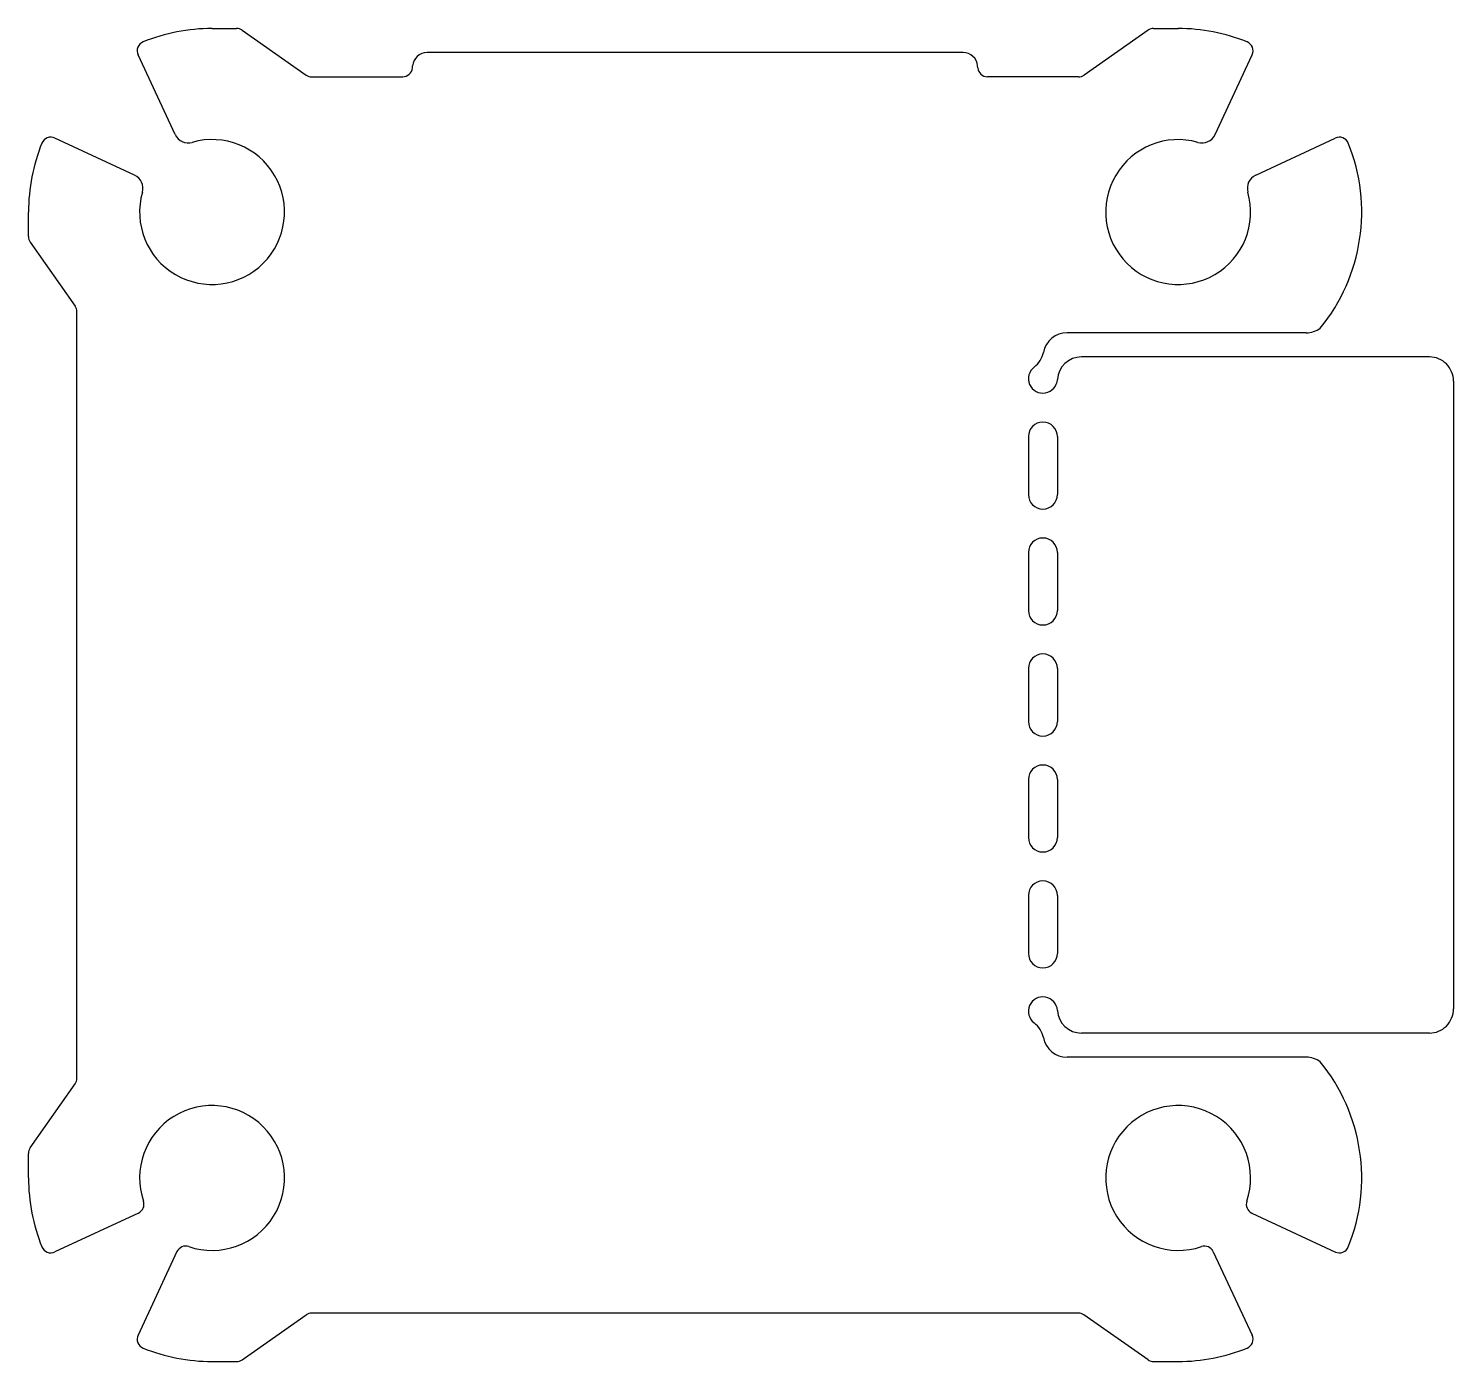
# Model space of a CAD drawing. Extents: x 49.3 to 78.8, y -125.2 to -97.6.
import ezdxf

# ---------------------------------------------------------------- set-up
doc = ezdxf.new("R2010")
doc.units = 0
doc.layers.add('BLACK', color=7, linetype='CONTINUOUS')

msp = doc.modelspace()

# ---------------------------------------------------------------- linework, layer by layer
at = {"layer": 'BLACK', "linetype": 'CONTINUOUS'}
for p, q in [((53.079752, -97.646772), (53.588543, -97.646772)), ((53.703263, -97.682943), (55.028095, -98.610601)), ((72.45624, -97.682945), (71.131355, -98.61064)), ((72.570961, -97.646772), (73.079753, -97.646772)), ((52.316169, -99.842017), (51.547817, -98.194279)), ((68.629853, -98.146772), (57.529675, -98.146772)), ((57.529675, -98.146773), (57.529675, -98.146772)), ((73.843323, -99.842047), (74.613268, -98.190893)), ((57.227004, -98.464203), (57.230817, -98.420622)), ((68.932502, -98.464203), (68.92838, -98.417089)), ((55.142816, -98.646772), (57.027764, -98.646772)), ((71.016753, -98.646772), (69.131753, -98.646772)), ((49.82726, -99.914835), (49.82726, -99.914836)), ((51.474997, -100.683187), (49.82726, -99.914836)), ((74.68451, -100.683187), (76.332204, -99.914856)), ((49.279753, -101.95556), (49.279753, -101.446771)), ((49.315924, -102.070282), (50.243582, -103.395114)), ((50.279753, -119.383709), (50.279753, -103.509836)), ((70.779753, -103.946773), (70.779753, -103.946772)), ((75.728353, -103.946772), (70.779753, -103.946772)), ((78.279753, -104.446772), (71.078213, -104.446772)), ((78.779753, -104.946772), (78.779753, -117.946772)), ((69.979753, -106.096772), (69.979753, -107.296772)), ((70.579753, -106.096772), (70.579753, -107.296772)), ((69.979753, -108.496772), (69.979753, -109.696772)), ((70.579753, -108.496772), (70.579753, -109.696772)), ((69.979753, -110.896772), (69.979753, -111.996772)), ((70.579753, -110.896772), (70.579753, -111.996772)), ((69.979753, -113.196772), (69.979753, -114.396772)), ((70.579753, -113.196772), (70.579753, -114.396772)), ((69.979753, -115.596772), (69.979753, -116.796772)), ((70.579753, -115.596772), (70.579753, -116.796772)), ((78.279753, -118.446772), (71.078153, -118.446772)), ((75.728253, -118.946772), (70.779753, -118.946772)), ((49.315924, -120.823263), (50.243582, -119.49843)), ((49.279753, -121.446773), (49.279753, -120.937982)), ((51.554145, -122.173449), (49.82726, -122.978708)), ((74.605285, -122.173414), (76.335632, -122.980287)), ((52.353076, -122.97238), (51.547817, -124.699265)), ((73.807556, -122.974794), (74.611669, -124.699223)), ((53.703263, -125.210601), (55.028095, -124.282943)), ((71.016553, -124.246772), (55.142817, -124.246772)), ((72.45624, -125.210599), (71.128589, -124.280968)), ((51.547816, -124.699265), (51.547817, -124.699265)), ((53.079752, -125.246772), (53.588541, -125.246772)), ((72.570953, -125.246772), (73.079753, -125.246772)), ((73.079753, -125.246771), (73.079753, -125.246772))]:
    msp.add_line(p, q, dxfattribs=at)
at = {"layer": 'BLACK'}
for centre, radius, start, end in [((51.7291, -98.1098), 0.200001, -247.9631409, -155.0141895), ((53.0798, -101.4468), 3.800043, 90.0007237, 112.0363933), ((53.5885, -97.8468), 0.200028, 54.9931743, 89.9876831), ((72.571, -97.8468), 0.200046, 90.0111711, 125.0064505), ((73.0798, -101.4468), 3.800028, 67.9649204, 90.0007087), ((74.4305, -98.1098), 0.200014, -23.926557, 67.9881009), ((57.5297, -98.4468), 0.300027, 90.0047742, 174.9944591), ((68.6299, -98.4468), 0.300028, 5.684554, 90.0089755), ((57.0278, -98.4468), 0.199963, -90.0103147, -4.9928378), ((69.1318, -98.4467), 0.200072, -174.9809752, -90.0134597), ((55.1428, -98.4468), 0.199972, -125.0024186, -89.9954157), ((71.0168, -98.447), 0.199752, -90.0134799, -55.0063349), ((49.7427, -100.0961), 0.199967, 64.9909804, 157.9594793), ((53.07975, -101.44677), 1.499997, -195.8525065, 105.8524594), ((52.5881, -99.7152), 0.300018, -154.997665, -74.1563071), ((73.0798, -101.4468), 1.499963, -285.8505296, 15.854068), ((73.5715, -99.7153), 0.299921, -105.8661817, -24.9989358), ((76.4168, -100.0961), 0.200015, 22.0398756, 115.0209084), ((53.0797, -101.4468), 3.799947, 157.963414, 179.9995627), ((73.07975, -101.44677), 3.800002, -39.2514828, 22.0358499), ((51.3482, -100.9551), 0.300024, -15.8481744, 64.9996736), ((74.8113, -100.9551), 0.299999, -245.0008852, -164.1515127), ((49.4798, -101.9556), 0.200018, -180.0114565, -145.0153015), ((50.0797, -103.5098), 0.200025, -0.0103105, 34.9846518), ((70.7798, -104.4468), 0.500051, 90.0053855, 169.1366823), ((75.7283, -103.4469), 0.499886, -89.9939251, -53.9635172), ((69.7978, -104.2584), 0.499858, -52.9513627, -10.8575252), ((70.2798, -104.8968), 0.299951, -232.9390339, -3.5785506), ((71.0782, -104.9468), 0.500013, 89.9985104, 176.4135586), ((78.2798, -104.9468), 0.500028, 0.0032089, 90.0053855), ((70.279753, -106.096772), 0.3, 0, 180), ((70.279753, -107.296772), 0.3, -180, 0), ((70.279753, -108.496772), 0.3, 0, 180), ((70.279753, -109.696772), 0.3, -180, 0), ((70.279753, -110.896772), 0.3, 0, 180), ((70.279753, -111.996772), 0.3, -180, 0), ((70.279753, -113.196772), 0.3, 0, 180), ((70.279753, -114.396772), 0.3, -180, 0), ((70.279753, -115.596772), 0.3, 0, 180), ((70.279753, -116.796772), 0.3, -180, 0), ((70.2798, -117.9968), 0.300006, -356.4107734, -127.0674116), ((71.0781, -117.9468), 0.499972, -176.4192474, -89.9939263), ((78.2798, -117.9468), 0.499953, -90.0053861, 0.0032089), ((69.7975, -118.6353), 0.500179, 10.8686018, 52.9347015), ((70.7798, -118.4468), 0.499972, -169.1429839, -90.0053861), ((75.7282, -119.447), 0.500228, 53.9782434, 89.9939294), ((73.0798, -121.4468), 3.799982, -22.0357694, 39.2522634), ((50.0797, -119.3837), 0.200053, -34.9949766, -0.0025776), ((53.0798, -121.4468), 1.500036, -468.71533, -161.2883024), ((73.0798, -121.4468), 1.499959, -378.7128495, -71.2880707), ((49.4798, -120.938), 0.200047, 145.0023955, 179.9948446), ((53.0797, -121.4468), 3.79994, -180.0004071, -157.9641967), ((51.4696, -121.9922), 0.200025, -64.9929369, 18.7146653), ((74.6898, -121.9922), 0.199953, -198.7244124, -115.0035122), ((49.7427, -122.7974), 0.200057, -157.9477944, -64.9961867), ((52.5343, -123.0569), 0.199964, 71.2762538, 154.9964005), ((73.6251, -123.057), 0.20007, 24.2540632, 108.6858036), ((76.4168, -122.7975), 0.199951, -113.9439891, -22.0250015), ((55.1428, -124.4468), 0.200016, 89.9951305, 124.993217), ((71.0166, -124.4474), 0.200628, 56.0641228, 90.0134224), ((51.7291, -124.7838), 0.199997, -205.0002291, -112.0428785), ((74.4304, -124.7838), 0.200029, -67.9555283, 25.0129481), ((53.0798, -121.4468), 3.799972, -112.0367101, -90.0007237), ((73.0798, -121.4468), 3.799956, -90.0007087, -67.9646037), ((53.5885, -125.0468), 0.200003, -89.9882527, -54.9839711), ((72.5709, -125.0468), 0.199972, -124.9921845, -89.9848145)]:
    msp.add_arc(centre, radius, start, end, dxfattribs=at)

doc.saveas('drawing.dxf')
